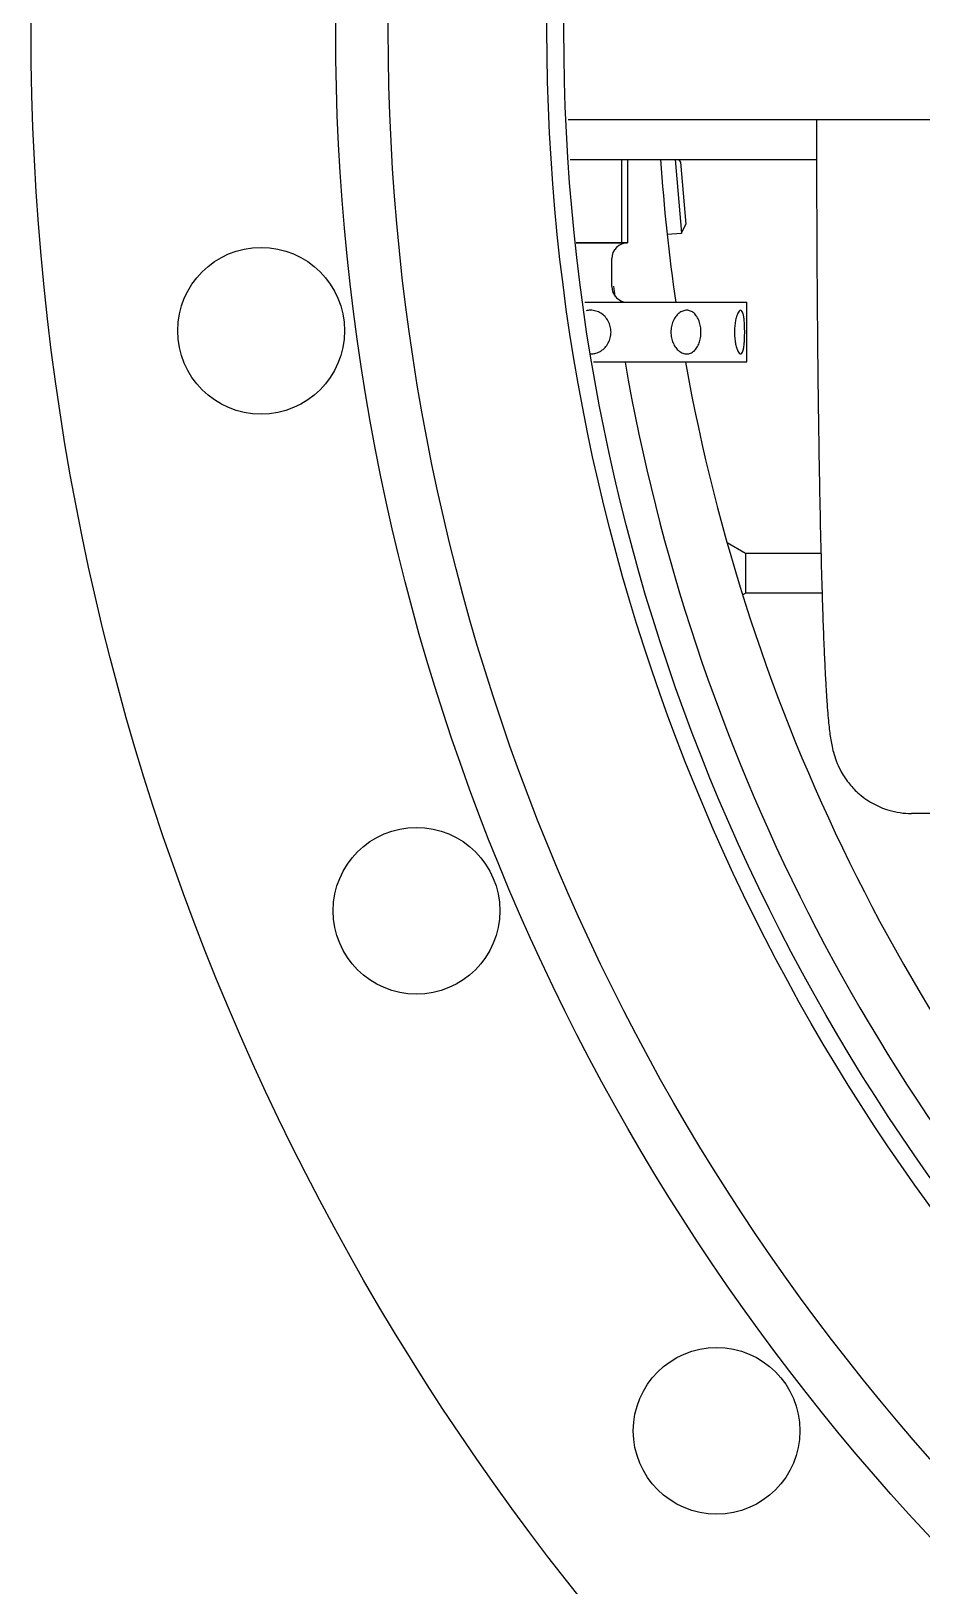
# Model space of a CAD drawing. Extents: x -50 to 48714, y -13211 to 6743.
# Drawn here: x 25884.5 to 25929.4, y -7886 to -7807.6 of the extents above; entities that cross this region are included whole.
import ezdxf

# ---------------------------------------------------------------- set-up
doc = ezdxf.new("R2010")
doc.units = 0
doc.header["$LTSCALE"] = 50
doc.layers.get('0').update_dxf_attribs({"linetype": 'CONTINUOUS'})

# ---------------------------------------------------------------- blocks, each defined once
blk = doc.blocks.new('SMAF_UE46_S')
for p, q in [((110.436, -45), (-88.436, -45)), ((-75.914, -45), (-75.914, -45.951)), ((-88.34, -47), (-75.911, -47)), ((-85.736, -51.196), (-85.736, -47)), ((-85.436, -47), (-85.436, -51.196)), ((-83.041, -47), (-82.717, -50.707)), ((-82.871, -47), (-82.779, -47.132)), ((-82.779, -47.132), (-82.506, -50.254)), ((-83.443, -50.77), (-82.717, -50.707)), ((-82.717, -50.707), (-82.506, -50.254)), ((-85.436, -51.196), (-88.023, -51.196)), ((-86.236, -53.396), (-86.236, -51.996)), ((-87.592, -54.196), (-79.436, -54.196)), ((-79.436, -57.196), (-79.436, -54.196)), ((-87.16, -57.196), (-79.436, -57.196)), ((-79.5, -66.85), (-80.425, -66.316)), ((-75.692, -66.85), (-79.5, -66.85)), ((-79.5, -66.85), (-79.5, -68.85)), ((-79.645, -68.934), (-79.5, -68.85)), ((-75.636, -68.85), (-79.5, -68.85)), ((-70.081, -79.951), (-71.128, -79.951))]:
    blk.add_line(p, q)
for centre, radius in [((11, -40.5), 126.5), ((11, -40.5), 111.15), ((11, -40.5), 108.5), ((11, -40.5), 100.5), ((11, -40.5), 99.65), ((-103.908, -55.628), 4.2), ((-96.078, -84.853), 4.2), ((-80.95, -111.055), 4.2)]:
    blk.add_circle(centre, radius)
for centre, radius, start, end in [((11, -40.5), 95, 183.92636, 188.28975), ((-85.436, -51.996), 0.8, 90, 180), ((-85.436, -53.396), 0.8, 180, 270), ((11, -40.5), 98, 187.55752, 187.85609), ((11, -40.5), 98, 189.8185, 224.09856), ((11, -40.5), 95, 190.1327, 222.23933)]:
    blk.add_arc(centre, radius, start, end)
for points, start_tangent, end_tangent in [([(-75.914, -45.951), (-75.901, -51.347), (-75.867, -56.194), (-75.82, -60.205), (-75.766, -63.495), (-75.709, -66.175), (-75.652, -68.348), (-75.597, -70.104), (-75.543, -71.519), (-75.491, -72.657), (-75.442, -73.572), (-75.395, -74.306), (-75.35, -74.9), (-75.306, -75.384), (-75.261, -75.79), (-75.211, -76.147), (-75.151, -76.49), (-75.063, -76.862), (-74.92, -77.305), (-74.71, -77.771), (-74.307, -78.396), (-73.834, -78.905), (-73.099, -79.435), (-72.274, -79.784), (-71.128, -79.951)], (0, -1), (1, 0)), ([(-88.023, -51.196, -16.941), (-87.694, -51.196, -17.139), (-86.972, -51.196, -17.714), (-86.369, -51.196, -18.412), (-85.904, -51.196, -19.209), (-85.829, -51.196, -19.378)], (0.875765, 0, -0.482738), (0.388322, 0, -0.921524)), ([(-85.829, -51.196, -19.378), (-85.642, -51.196, -19.899)], (0.388322, 0, -0.921524), (0.284063, 0, -0.958806)), ([(-85.642, -51.196, -19.899), (-85.593, -51.196, -20.078), (-85.447, -51.196, -20.989), (-85.436, -51.196, -21.32)], (0.284063, 0, -0.958806), (-0.000034, 0, -1)), ([(-87.312, -54.596), (-87.531, -54.62)], (-1, 0.000046), (-0.97684, -0.213972)), ([(-86.273, -55.696), (-86.308, -55.412), (-86.41, -55.146), (-86.574, -54.918), (-86.789, -54.743), (-87.041, -54.633), (-87.312, -54.596)], (0, 1), (-1, 0.000046)), ([(-82.457, -54.596), (-82.656, -54.633), (-82.845, -54.743), (-83.013, -54.918), (-83.143, -55.146), (-83.226, -55.412), (-83.254, -55.696)], (-1, 0.00073), (0, -1)), ([(-81.74, -55.696), (-81.763, -55.412), (-81.831, -55.146), (-81.942, -54.918), (-82.089, -54.743), (-82.264, -54.633), (-82.457, -54.596)], (0, 1), (-1, 0.00073)), ([(-79.74, -54.596), (-79.81, -54.633), (-79.882, -54.743), (-79.949, -54.918), (-80.003, -55.146), (-80.038, -55.412), (-80.051, -55.696)], (-0.999343, 0.03625), (0, -1)), ([(-79.537, -55.696), (-79.542, -55.412), (-79.558, -55.146), (-79.585, -54.918), (-79.625, -54.743), (-79.677, -54.633), (-79.74, -54.596)], (0, 1), (-0.999343, 0.03625)), ([(-87.219, -56.791), (-87.041, -56.758), (-86.789, -56.649), (-86.574, -56.474), (-86.41, -56.245), (-86.308, -55.98), (-86.273, -55.696)], (0.995682, 0.092834), (0, 1)), ([(-83.254, -55.696), (-83.226, -55.98), (-83.143, -56.245), (-83.013, -56.474), (-82.845, -56.649), (-82.656, -56.758), (-82.457, -56.796)], (0, -1), (1, 0.00073)), ([(-82.457, -56.796), (-82.264, -56.758), (-82.089, -56.649), (-81.942, -56.474), (-81.831, -56.245), (-81.763, -55.98), (-81.74, -55.696)], (1, 0.00073), (0, 1)), ([(-80.051, -55.696), (-80.038, -55.98), (-80.003, -56.245), (-79.949, -56.474), (-79.882, -56.649), (-79.81, -56.758), (-79.74, -56.796)], (0, -1), (0.999343, 0.03625)), ([(-79.74, -56.796), (-79.677, -56.758), (-79.625, -56.649), (-79.585, -56.474), (-79.558, -56.245), (-79.542, -55.98), (-79.537, -55.696)], (0.999343, 0.03625), (0, 1)), ([(-87.312, -56.796), (-87.219, -56.791)], (1, 0.000046), (0.995682, 0.092834))]:
    blk.add_spline(points, degree=3, dxfattribs=dict(start_tangent=start_tangent, end_tangent=end_tangent))

msp = doc.modelspace()

# ---------------------------------------------------------------- block references
msp.add_blockref('SMAF_UE46_S', (26000, -7767.092))

doc.saveas('drawing.dxf')
